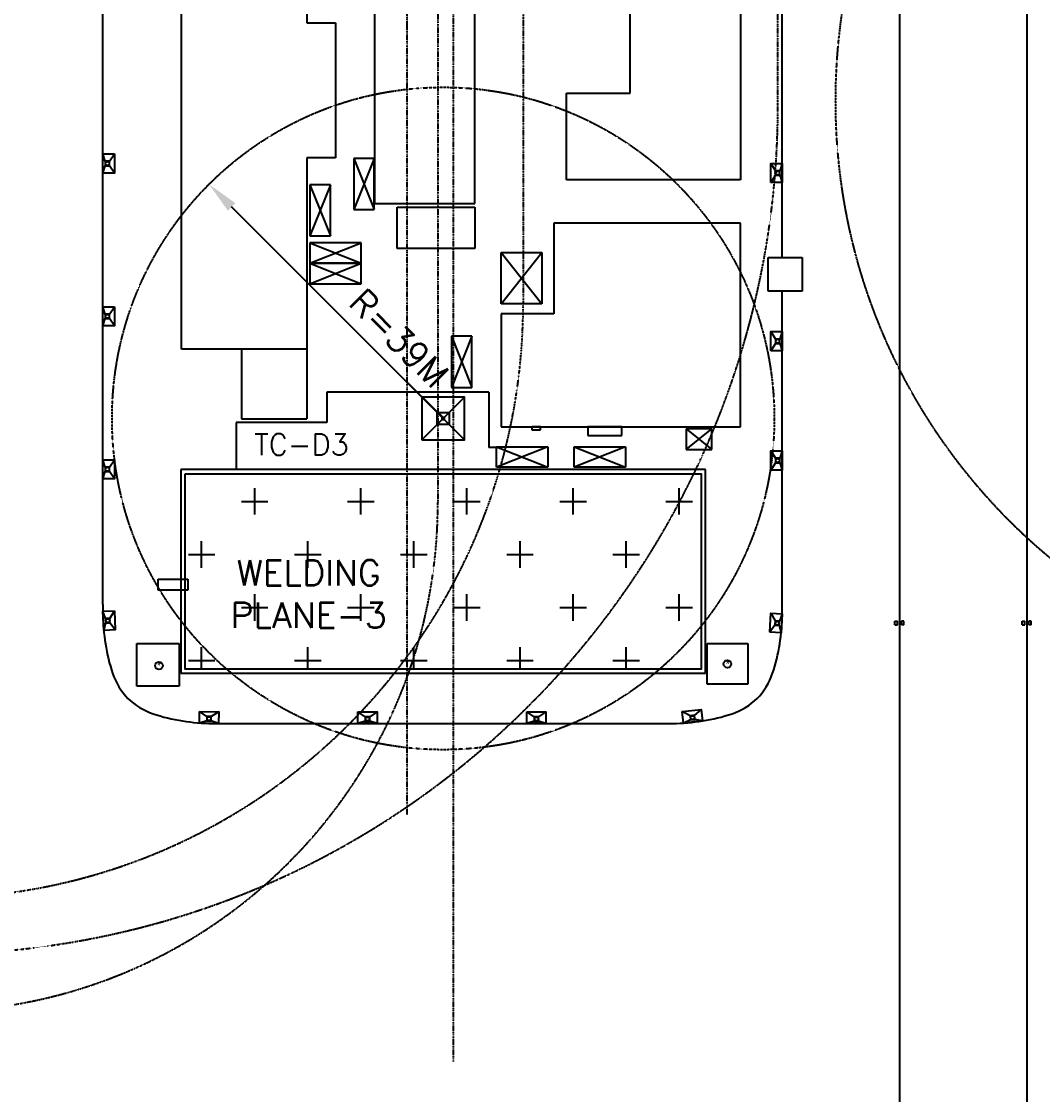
# Model space of a CAD drawing. Header units: inches. Extents: x 2621776591 to 2623670951, y 363331607 to 364354604.
# Drawn here: x 2622555345 to 2622675610, y 363473906 to 363600260 of the extents above; entities that cross this region are included whole.
import ezdxf
from ezdxf.enums import TextEntityAlignment as Align

# ---------------------------------------------------------------- set-up
doc = ezdxf.new("R2010")
doc.units = ezdxf.units.IN
doc.header["$MEASUREMENT"] = 0
doc.linetypes.add('BORDERX2', pattern=[3.5, 1, -0.5, 1, -0.5, 0, -0.5])
doc.linetypes.add('HIDDEN', pattern=[0.375, 0.25, -0.125])
for name, color, linetype in [('ANCHOR POINT', 7, 'Continuous'), ('BLDG', 3, 'Continuous'), ('EJECTOR', 6, 'Continuous'), ('GULLY', 8, 'Continuous'), ('LTOWER', 2, 'Continuous'), ('PLAN', 2, 'Continuous'), ('ROAD', 2, 'Continuous'), ('TEXT2', 1, 'Continuous'), ('TEXT3', 6, 'Continuous'), ('TOWER CRANE POSITION', 90, 'Continuous')]:
    doc.layers.add(name, color=color, linetype=linetype)
doc.layers.add('CRANE', color=7, linetype='Continuous', true_color=0x7f3f7f)
doc.styles.add('ROMANS', font='romans')
doc.styles.get("Standard").update_dxf_attribs({"font": 'arial.ttf'})
doc.dimstyles.new('D1500', dxfattribs={"dimtxt": 3000, "dimasz": 3750, "dimexe": 3000, "dimexo": 3000, "dimgap": 1500, "dimtad": 1, "dimdec": 0, "dimzin": 0, "dimdsep": 46, "dimtxsty": 'ROMANS', "dimcen": 0, "dimclrd": 8, "dimclre": 8, "dimclrt": 1, "dimadec": 0, "dimazin": 0, "dimtfac": 1, "dimtdec": 0, "dimtofl": 0, "dimtmove": 0, "dimatfit": 3, "dimfxl": 2, "dimtolj": 1, "dimtzin": 0, "dimarcsym": 0})

# ---------------------------------------------------------------- blocks, each defined once
blk = doc.blocks.new('*D164')
at = {"layer": 'Defpoints', "color": 0, "transparency": 16777216}
for p in [(2622577437, 363581087), (2622605014, 363553510)]:
    blk.add_point(p, dxfattribs=at)
at = {"layer": 'TOWER CRANE POSITION', "color": 8, "lineweight": -2, "transparency": 16777216}
blk.add_line((2622603953, 363554570), (2622580089, 363578435), dxfattribs=at)
at = {"layer": 'TOWER CRANE POSITION', "color": 8, "transparency": 16777216}
blk.add_solid([(2622580531, 363578877), (2622579647, 363577993), (2622577437, 363581087)], dxfattribs=at)
at = {"layer": 'TOWER CRANE POSITION', "color": 10, "transparency": 16777216, "insert": (2622599812, 363562955), "char_height": 3000, "attachment_point": 5, "rotation": 315, "style": 'ROMANS'}
blk.add_mtext('\\A1;R=39M ', dxfattribs=at)

msp = doc.modelspace()

# ---------------------------------------------------------------- hatches: boundary and pattern name
h = msp.add_hatch()
h.set_pattern_fill('CROSS', color=190, scale=25000)
h.paths.add_polyline_path([(2622574634.4, 363547009.7), (2622635393.8, 363547009.7), (2622635393.8, 363524009.7), (2622574634.4, 363524009.7)])

# ---------------------------------------------------------------- linework, layer by layer
at = {"color": 190}
msp.add_lwpolyline([(2622574634.4, 363547009.7), (2622635393.8, 363547009.7), (2622635393.8, 363524009.7), (2622574634.4, 363524009.7)], close=True, dxfattribs=at)
at = {"layer": 'ANCHOR POINT'}
for p, q in [((2622658208.8, 363529209.8), (2622658208.8, 363529659.8)), ((2622658208.8, 363529659.8), (2622658508.8, 363529659.8)), ((2622658508.8, 363529209.8), (2622658508.8, 363529659.8)), ((2622659278.8, 363529659.8), (2622658978.8, 363529659.8)), ((2622658978.8, 363529209.8), (2622658978.8, 363529659.8)), ((2622659278.8, 363529209.8), (2622659278.8, 363529659.8)), ((2622673208.8, 363529209.8), (2622673208.8, 363529659.8)), ((2622673208.8, 363529659.8), (2622673508.8, 363529659.8)), ((2622673508.8, 363529209.8), (2622673508.8, 363529659.8)), ((2622673978.8, 363529209.8), (2622673978.8, 363529659.8)), ((2622674278.8, 363529659.8), (2622673978.8, 363529659.8)), ((2622674278.8, 363529209.8), (2622674278.8, 363529659.8)), ((2622658208.8, 363529209.8), (2622658508.8, 363529209.8)), ((2622659278.8, 363529209.8), (2622658978.8, 363529209.8)), ((2622673208.8, 363529209.8), (2622673508.8, 363529209.8)), ((2622674278.8, 363529209.8), (2622673978.8, 363529209.8))]:
    msp.add_line(p, q, dxfattribs=at)
at = {"layer": 'BLDG'}
for p, q in [((2622574198.7, 363561661.2), (2622574198.7, 363647658.7)), ((2622640043.8, 363626059.7), (2622640043.8, 363581609.7)), ((2622596943.8, 363609309.7), (2622596943.8, 363578809.7)), ((2622608743.8, 363578809.7), (2622608743.8, 363609309.7)), ((2622588943.7, 363607041.2), (2622588943.7, 363600111.2)), ((2622627043.8, 363591809.7), (2622627043.8, 363605659.7)), ((2622588943.7, 363600111.2), (2622592338.7, 363600111.2)), ((2622592338.7, 363600111.2), (2622592338.7, 363584211.2)), ((2622619543.8, 363581609.7), (2622619543.8, 363591809.7)), ((2622619543.8, 363591809.7), (2622627043.8, 363591809.7)), ((2622592338.7, 363584211.2), (2622588943.7, 363584211.2)), ((2622588943.7, 363584211.2), (2622588943.7, 363561661.2)), ((2622640043.8, 363581609.7), (2622619543.8, 363581609.7)), ((2622640043.8, 363581609.7), (2622640043.8, 363581609.7)), ((2622596943.8, 363578809.7), (2622608743.8, 363578809.7)), ((2622599593.8, 363573509.7), (2622599593.8, 363578409.7)), ((2622599593.8, 363578409.7), (2622608743.8, 363578409.7)), ((2622608743.8, 363578409.7), (2622608743.8, 363573509.7)), ((2622640043.8, 363576509.7), (2622618043.8, 363576509.7)), ((2622618043.8, 363576509.7), (2622618043.8, 363565829.7)), ((2622640043.8, 363552509.7), (2622640043.8, 363576509.7)), ((2622608743.8, 363573509.7), (2622599593.8, 363573509.7)), ((2622618043.8, 363565829.7), (2622611843.8, 363565829.7)), ((2622611843.8, 363565829.7), (2622611843.8, 363552509.7)), ((2622588943.7, 363561661.2), (2622574198.7, 363561661.2)), ((2622607514.1, 363556009.7), (2622602514.1, 363556009.7)), ((2622602514.1, 363556009.7), (2622602514.1, 363551009.7)), ((2622607514.1, 363551009.7), (2622607514.1, 363556009.7)), ((2622604314.1, 363554209.7), (2622605714.1, 363554199.7)), ((2622604314.1, 363552809.7), (2622604314.1, 363554209.7)), ((2622604314.1, 363552809.7), (2622605714.1, 363554209.7)), ((2622605714.1, 363552809.7), (2622604314.1, 363554209.7)), ((2622605714.1, 363554199.7), (2622605714.1, 363552809.7)), ((2622605714.1, 363552809.7), (2622604314.1, 363552809.7)), ((2622611843.8, 363552509.7), (2622640043.8, 363552509.7)), ((2622640043.8, 363552509.7), (2622640043.8, 363552509.7)), ((2622640043.8, 363552509.7), (2622640043.8, 363552509.7)), ((2622602514.1, 363551009.7), (2622607514.1, 363551009.7))]:
    msp.add_line(p, q, dxfattribs=at)
at = {"layer": 'CRANE', "linetype": 'BORDERX2'}
for p, q in [((2622644440.4, 363590436.3, -3307.3), (2622644440.4, 364111023.7)), ((2622606242, 363477803.7, 0), (2622606243.9, 364108242.3, 0)), ((2622614456.8, 364088548.4, 0), (2622614438.4, 363567024.6, 0)), ((2622600758.2, 363506844.1, 0), (2622600743.8, 364077742.3, 0)), ((2622604368.9, 364066077.7, 0), (2622604389.3, 363543612.9, 0))]:
    msp.add_line(p, q, dxfattribs=at)
for centre, radius in [((2622544434.3, 363590436.3, -3307.3), 100006.1), ((2622544434.3, 363567024.6, 0), 70004.1), ((2622544434.3, 363543612.9, 0), 59955)]:
    msp.add_arc(centre, radius, 180, 0, dxfattribs=at)
at = {"layer": 'EJECTOR'}
for p, q in [((2622643301.4, 363572484.7), (2622647301.4, 363572484.7)), ((2622643301.4, 363568484.7), (2622643301.4, 363572484.7)), ((2622647301.4, 363572484.7), (2622647301.4, 363568484.7)), ((2622647301.4, 363568484.7), (2622643301.4, 363568484.7))]:
    msp.add_line(p, q, dxfattribs=at)
at = {"layer": 'GULLY'}
for p, q in [((2622565218.8, 363583794.7), (2622564943.8, 363584659.7)), ((2622565718.8, 363583794.7), (2622566293.8, 363584659.7)), ((2622564943.8, 363582409.7), (2622565218.8, 363583274.7)), ((2622566293.8, 363582409.7), (2622565718.8, 363583274.7)), ((2622643593.8, 363583534.7), (2622644168.8, 363582669.7)), ((2622644943.8, 363583534.7), (2622644668.8, 363582669.7)), ((2622644168.8, 363582149.7), (2622643593.8, 363581284.7)), ((2622644668.8, 363582149.7), (2622644943.8, 363581284.7)), ((2622565218.8, 363565794.7), (2622564943.8, 363566659.7)), ((2622565718.8, 363565794.7), (2622566293.8, 363566659.7)), ((2622564943.8, 363564409.7), (2622565218.8, 363565274.7)), ((2622566293.8, 363564409.7), (2622565718.8, 363565274.7)), ((2622643593.8, 363563734.7), (2622644168.8, 363562869.7)), ((2622644943.8, 363563734.7), (2622644668.8, 363562869.7)), ((2622644168.8, 363562349.7), (2622643593.8, 363561484.7)), ((2622644668.8, 363562349.7), (2622644943.8, 363561484.7)), ((2622565218.8, 363547794.7), (2622564943.8, 363548659.7)), ((2622565718.8, 363547794.7), (2622566293.8, 363548659.7)), ((2622643593.8, 363549684.7), (2622644168.8, 363548819.7)), ((2622644943.8, 363549684.7), (2622644668.8, 363548819.7)), ((2622644168.8, 363548299.7), (2622643593.8, 363547434.7)), ((2622644668.8, 363548299.7), (2622644943.8, 363547434.7)), ((2622564943.8, 363546409.7), (2622565218.8, 363547274.7)), ((2622566293.8, 363546409.7), (2622565718.8, 363547274.7)), ((2622565252.7, 363529956.2), (2622564943.8, 363530809.7)), ((2622565752.3, 363529975.9), (2622566292.8, 363530862.9)), ((2622643595.6, 363530579.9), (2622644124.9, 363529686.2)), ((2622644943.8, 363530509.7), (2622644624.2, 363529660.2)), ((2622565032.4, 363528561.5), (2622565273.1, 363529436.6)), ((2622566381.4, 363528614.6), (2622565772.8, 363529456.3)), ((2622644097.8, 363529166.9), (2622643478.6, 363528333)), ((2622644597.2, 363529140.9), (2622644826.8, 363528262.8)), ((2622577178.4, 363518412.3), (2622576325, 363519004.4)), ((2622578574.5, 363518959.6), (2622577698.2, 363518401.9)), ((2622595839.5, 363518384.8), (2622594974.5, 363518959.8)), ((2622597224.5, 363518959.8), (2622596359.5, 363518384.8)), ((2622615739.5, 363518384.8), (2622614874.5, 363518959.8)), ((2622617124.5, 363518959.8), (2622616259.5, 363518384.8)), ((2622634094.4, 363518513.1), (2622633172, 363518990.6)), ((2622635408.6, 363519235.4), (2622634611.3, 363518569.7)), ((2622577168.4, 363517912.4), (2622576298.1, 363517654.7)), ((2622578547.6, 363517609.8), (2622577688.3, 363517902)), ((2622595839.5, 363517884.8), (2622594974.5, 363517609.8)), ((2622597224.5, 363517609.8), (2622596359.5, 363517884.8)), ((2622615739.5, 363517884.8), (2622614874.5, 363517609.8)), ((2622617124.5, 363517609.8), (2622616259.5, 363517884.8)), ((2622634148.8, 363518016.1), (2622633318.8, 363517648.6)), ((2622635555.5, 363517893.4), (2622634665.7, 363518072.6))]:
    msp.add_line(p, q, dxfattribs=at)
for points in [[(2622566293.8, 363584659.7), (2622566293.8, 363582409.7), (2622564943.8, 363582409.7), (2622564943.8, 363584659.7)], [(2622565718.8, 363583274.7), (2622565718.8, 363583794.7), (2622565218.8, 363583794.7), (2622565218.8, 363583274.7)], [(2622643593.8, 363581284.7), (2622643593.8, 363583534.7), (2622644943.8, 363583534.7), (2622644943.8, 363581284.7)], [(2622644168.8, 363582669.7), (2622644168.8, 363582149.7), (2622644668.8, 363582149.7), (2622644668.8, 363582669.7)], [(2622566293.8, 363566659.7), (2622566293.8, 363564409.7), (2622564943.8, 363564409.7), (2622564943.8, 363566659.7)], [(2622565718.8, 363565274.7), (2622565718.8, 363565794.7), (2622565218.8, 363565794.7), (2622565218.8, 363565274.7)], [(2622643593.8, 363561484.7), (2622643593.8, 363563734.7), (2622644943.8, 363563734.7), (2622644943.8, 363561484.7)], [(2622644168.8, 363562869.7), (2622644168.8, 363562349.7), (2622644668.8, 363562349.7), (2622644668.8, 363562869.7)], [(2622566293.8, 363548659.7), (2622566293.8, 363546409.7), (2622564943.8, 363546409.7), (2622564943.8, 363548659.7)], [(2622643593.8, 363547434.7), (2622643593.8, 363549684.7), (2622644943.8, 363549684.7), (2622644943.8, 363547434.7)], [(2622644168.8, 363548819.7), (2622644168.8, 363548299.7), (2622644668.8, 363548299.7), (2622644668.8, 363548819.7)], [(2622565718.8, 363547274.7), (2622565718.8, 363547794.7), (2622565218.8, 363547794.7), (2622565218.8, 363547274.7)], [(2622566292.8, 363530862.9), (2622566381.4, 363528614.6), (2622565032.4, 363528561.5), (2622564943.8, 363530809.7)], [(2622565772.8, 363529456.3), (2622565752.3, 363529975.9), (2622565252.7, 363529956.2), (2622565273.1, 363529436.6)], [(2622643478.6, 363528333), (2622643595.6, 363530579.9), (2622644943.8, 363530509.7), (2622644826.8, 363528262.8)], [(2622644124.9, 363529686.2), (2622644097.8, 363529166.9), (2622644597.2, 363529140.9), (2622644624.2, 363529660.2)], [(2622576325, 363519004.4), (2622578574.5, 363518959.6), (2622578547.6, 363517609.8), (2622576298.1, 363517654.7)], [(2622577698.2, 363518401.9), (2622577178.4, 363518412.3), (2622577168.4, 363517912.4), (2622577688.3, 363517902)], [(2622594974.5, 363518959.8), (2622597224.5, 363518959.8), (2622597224.5, 363517609.8), (2622594974.5, 363517609.8)], [(2622596359.5, 363518384.8), (2622595839.5, 363518384.8), (2622595839.5, 363517884.8), (2622596359.5, 363517884.8)], [(2622614874.5, 363518959.8), (2622617124.5, 363518959.8), (2622617124.5, 363517609.8), (2622614874.5, 363517609.8)], [(2622616259.5, 363518384.8), (2622615739.5, 363518384.8), (2622615739.5, 363517884.8), (2622616259.5, 363517884.8)], [(2622633172, 363518990.6), (2622635408.6, 363519235.4), (2622635555.5, 363517893.4), (2622633318.8, 363517648.6)], [(2622634611.3, 363518569.7), (2622634094.4, 363518513.1), (2622634148.8, 363518016.1), (2622634665.7, 363518072.6)]]:
    msp.add_lwpolyline(points, close=True, dxfattribs=at)
for centre in [(2622565468.8, 363583534.7), (2622644418.8, 363582409.7), (2622565468.8, 363565534.7), (2622644418.8, 363562609.7), (2622644418.8, 363548559.7), (2622565468.8, 363547534.7), (2622565512.7, 363529706.3), (2622644361, 363529413.6), (2622577433.3, 363518157.2), (2622596099.5, 363518134.8), (2622615999.5, 363518134.8), (2622634380, 363518292.9)]:
    msp.add_circle(centre, 225, dxfattribs=at)
at = {"layer": 'LTOWER'}
for p, q in [((2622568934.4, 363527009.7), (2622573934.4, 363527009.7)), ((2622568934.4, 363522009.7), (2622568934.4, 363527009.7)), ((2622573934.4, 363527009.7), (2622573934.4, 363522009.7)), ((2622636093.8, 363527009.7), (2622640893.8, 363527009.7)), ((2622636093.8, 363522209.7), (2622636093.8, 363527009.7)), ((2622640893.8, 363527009.7), (2622640893.8, 363522209.7)), ((2622640893.8, 363522209.7), (2622636093.8, 363522209.7)), ((2622573934.4, 363522009.7), (2622568934.4, 363522009.7))]:
    msp.add_line(p, q, dxfattribs=at)
for centre in [(2622571534.4, 363524409.7), (2622638493.8, 363524609.7)]:
    msp.add_circle(centre, 450, dxfattribs=at)
at = {"layer": 'PLAN'}
for p, q in [((2622594478.8, 363584139.4), (2622594478.8, 363578109.4)), ((2622596898.8, 363584139.4), (2622594478.8, 363584139.4)), ((2622594478.8, 363584139.4), (2622596898.8, 363578109.4)), ((2622596898.8, 363584139.4), (2622594478.8, 363578109.4)), ((2622596898.8, 363578109.4), (2622596898.8, 363584139.4)), ((2622589314.1, 363581031.2), (2622589314.1, 363575001.2)), ((2622591734.1, 363581031.2), (2622589314.1, 363575001.2)), ((2622589314.1, 363581031.2), (2622591734.1, 363575001.2)), ((2622591734.1, 363581031.2), (2622589314.1, 363581031.2)), ((2622591734.1, 363575001.2), (2622591734.1, 363581031.2)), ((2622594478.8, 363578109.4), (2622596898.8, 363578109.4)), ((2622589314.1, 363575001.2), (2622591734.1, 363575001.2)), ((2622589314.1, 363574201.2), (2622589314.1, 363569361.2)), ((2622589314.1, 363574201.2), (2622595344.1, 363571781.2)), ((2622595344.1, 363574201.2), (2622589314.1, 363574201.2)), ((2622589314.1, 363571781.2), (2622595344.1, 363574201.2)), ((2622595344.1, 363569361.2), (2622595344.1, 363574201.2)), ((2622611863.8, 363567029.7), (2622611863.8, 363573069.7)), ((2622611863.8, 363567029.7), (2622616643.8, 363573069.7)), ((2622611863.8, 363573069.7), (2622611863.8, 363573069.7)), ((2622611863.8, 363573069.7), (2622616643.8, 363567029.7)), ((2622611863.8, 363573069.7), (2622616643.8, 363573069.7)), ((2622616643.8, 363573069.7), (2622616643.8, 363567029.7)), ((2622589314.1, 363571781.2), (2622595344.1, 363571781.2)), ((2622589314.1, 363569361.2), (2622595344.1, 363571781.2)), ((2622595344.1, 363571781.2), (2622589314.1, 363571781.2)), ((2622589314.1, 363571781.2), (2622595344.1, 363569361.2)), ((2622589314.1, 363569361.2), (2622595344.1, 363569361.2)), ((2622611863.8, 363567029.7), (2622611863.8, 363567029.7)), ((2622616643.8, 363567029.7), (2622611863.8, 363567029.7)), ((2622605978.5, 363563189.7), (2622605978.5, 363557159.7)), ((2622608398.5, 363563189.7), (2622605978.5, 363557159.7)), ((2622608398.5, 363563189.7), (2622605978.5, 363563189.7)), ((2622605978.5, 363563189.7), (2622608398.5, 363557159.7)), ((2622608398.5, 363557159.7), (2622608398.5, 363563189.7)), ((2622581243.7, 363561661.2), (2622581243.7, 363553461.2)), ((2622588943.7, 363561661.2), (2622588943.7, 363553461.2)), ((2622591312.7, 363556609.7), (2622591312.7, 363553050.1)), ((2622610393.8, 363556609.7), (2622591312.7, 363556609.7)), ((2622605978.5, 363557159.7), (2622608398.5, 363557159.7)), ((2622610393.8, 363556609.7), (2622610393.8, 363550109.7)), ((2622580616.6, 363553050.1), (2622580616.6, 363547509.7)), ((2622591312.7, 363553050.1), (2622580616.6, 363553050.1)), ((2622581243.7, 363553461.2), (2622588943.7, 363553461.2)), ((2622615463.6, 363552509.7), (2622615463.6, 363552159.7)), ((2622616463.6, 363552509.7), (2622615463.6, 363552509.7)), ((2622616463.6, 363552159.7), (2622616463.6, 363552509.7)), ((2622622043.8, 363552509.7), (2622622043.8, 363551509.7)), ((2622626043.8, 363552509.7), (2622622043.8, 363552509.7)), ((2622626043.8, 363551509.7), (2622626043.8, 363552509.7)), ((2622615463.6, 363552159.7), (2622616463.6, 363552159.7)), ((2622622043.8, 363551509.7), (2622626043.8, 363551509.7)), ((2622633643.8, 363549846.7), (2622636643.8, 363552296.7)), ((2622633643.8, 363552296.7), (2622636643.8, 363549846.7)), ((2622633643.8, 363552296.7), (2622633643.8, 363549846.7)), ((2622636643.8, 363552296.7), (2622633643.8, 363552296.7)), ((2622636643.8, 363549846.7), (2622636643.8, 363552296.7)), ((2622611303.8, 363550109.7), (2622610393.8, 363550109.7)), ((2622611303.8, 363550164.7), (2622617343.8, 363550164.7)), ((2622617343.8, 363550164.7), (2622611303.8, 363547774.7)), ((2622611303.8, 363547774.7), (2622611303.8, 363550164.7)), ((2622611303.8, 363550164.7), (2622617343.8, 363547774.7)), ((2622617343.8, 363550164.7), (2622617343.8, 363547774.7)), ((2622620453.8, 363550164.7), (2622626493.8, 363547774.7)), ((2622626493.8, 363550164.7), (2622620453.8, 363547774.7)), ((2622620453.8, 363550164.7), (2622626493.8, 363550164.7)), ((2622620453.8, 363547774.7), (2622620453.8, 363550164.7)), ((2622626493.8, 363550164.7), (2622626493.8, 363547774.7)), ((2622633643.8, 363549846.7), (2622636643.8, 363549846.7)), ((2622574134.4, 363547509.7), (2622574134.4, 363523509.7)), ((2622635893.8, 363547509.7), (2622574134.4, 363547509.7)), ((2622617343.8, 363547774.7), (2622611303.8, 363547774.7)), ((2622626493.8, 363547774.7), (2622620453.8, 363547774.7)), ((2622635893.8, 363523509.7), (2622635893.8, 363547509.7)), ((2622571443.8, 363533309.7), (2622571443.8, 363534609.7)), ((2622571443.8, 363534609.7), (2622574943.8, 363534609.7)), ((2622574943.8, 363534609.7), (2622574943.8, 363533309.7)), ((2622574943.8, 363533309.7), (2622571443.8, 363533309.7)), ((2622574134.4, 363523509.7), (2622635893.8, 363523509.7))]:
    msp.add_line(p, q, dxfattribs=at)
at = {"layer": 'ROAD'}
for p, q in [((2622564943.8, 363531609.9), (2622564943.8, 363663362.8)), ((2622644943.8, 363573119.2), (2622644943.8, 363656969.9)), ((2622644943.8, 363572484.7), (2622644943.8, 363573119.2)), ((2622644943.8, 363531609.8), (2622644943.8, 363568484.7)), ((2622564943.8, 363531609.9), (2622564943.8, 363530520.3)), ((2622644943.8, 363530520.3), (2622644943.8, 363531609.9)), ((2622577854.4, 363517609.8), (2622632033.3, 363517609.8))]:
    msp.add_line(p, q, dxfattribs=at)
for centre, radius, start, end in [((2622587443.8, 363530554.8), 22500, 180.087809, 198.260213), ((2622622443.8, 363530554.8), 22500, 341.739787, 359.912191), ((2622573183.8, 363525849.7), 7483.8, 198.260206, 251.739794), ((2622636703.9, 363525849.7), 7483.8, 288.260206, 341.739794), ((2622577888.8, 363540109.8), 22500, 251.739794, 269.912193), ((2622631998.8, 363540109.8), 22500, 270.087807, 288.260206)]:
    msp.add_arc(centre, radius, start, end, dxfattribs=at)
at = {"layer": 'TEXT2'}
for p, q in [((2622658743.8, 364117244.8), (2622658743.8, 363458624.8)), ((2622673743.8, 364117244.8), (2622673743.8, 363458624.8))]:
    msp.add_line(p, q, dxfattribs=at)
at = {"layer": 'TOWER CRANE POSITION'}
for p, q in [((2622599833.9, 363558689.9), (2622605014.1, 363553634.7)), ((2622602514.1, 363551009.7), (2622607514.1, 363556009.7)), ((2622602514.1, 363556009.7), (2622607514.1, 363551009.7))]:
    msp.add_line(p, q, dxfattribs=at)
msp.add_lwpolyline([(2622602514.1, 363551009.7), (2622607514.1, 363551009.7), (2622607514.1, 363556009.7), (2622602514.1, 363556009.7)], close=True, dxfattribs=at)
at = {"layer": 'TOWER CRANE POSITION', "const_width": 250}
msp.add_lwpolyline([(2622604889.1, 363553509.7, 1), (2622605139.1, 363553509.7, 1)], format="xyb", close=True, dxfattribs=at)
at = {"layer": 'TOWER CRANE POSITION', "linetype": 'HIDDEN', "ltscale": 3}
msp.add_circle((2622721243.8, 363590909.7), 70000, dxfattribs=at)
at = {"layer": 'TOWER CRANE POSITION', "color": 90, "linetype": 'HIDDEN', "ltscale": 3}
msp.add_circle((2622605014.1, 363553509.7), 39000, dxfattribs=at)

# ---------------------------------------------------------------- texts
at = {"layer": 'LTOWER'}
for p in [(2622571534.4, 363524409.7), (2622638493.8, 363524609.7)]:
    msp.add_text('*', height=900.9, rotation=349.22049, dxfattribs=at).set_placement(p, align=Align.MIDDLE)
at = {"layer": 'TEXT2', "insert": (2622589167.2, 363532842.6), "char_height": 3000, "width": 25861.567, "attachment_point": 5, "style": 'ROMANS'}
msp.add_mtext('\\A1;WELDING PLANE-3', dxfattribs=at)
at = {"layer": 'TEXT3', "style": 'ROMANS'}
msp.add_text('TC-D3', height=2500, dxfattribs=at).set_placement((2622582754.3, 363549197))

# ---------------------------------------------------------------- dimensions: what is measured, and where the dimension line sits
at = {"layer": 'TOWER CRANE POSITION'}
dim = msp.add_radius_dim(center=(2622605014.1, 363553509.7), mpoint=(2622577436.9, 363581086.9), text='R=39M ', dimstyle='D1500', override={"dimclrt": 10}, dxfattribs=at)
dim.commit()
dim.dimension.update_dxf_attribs({"geometry": '*D164', "text_midpoint": (2622597690.5, 363560833.3), "dimtype": 164})

doc.saveas('drawing.dxf')
